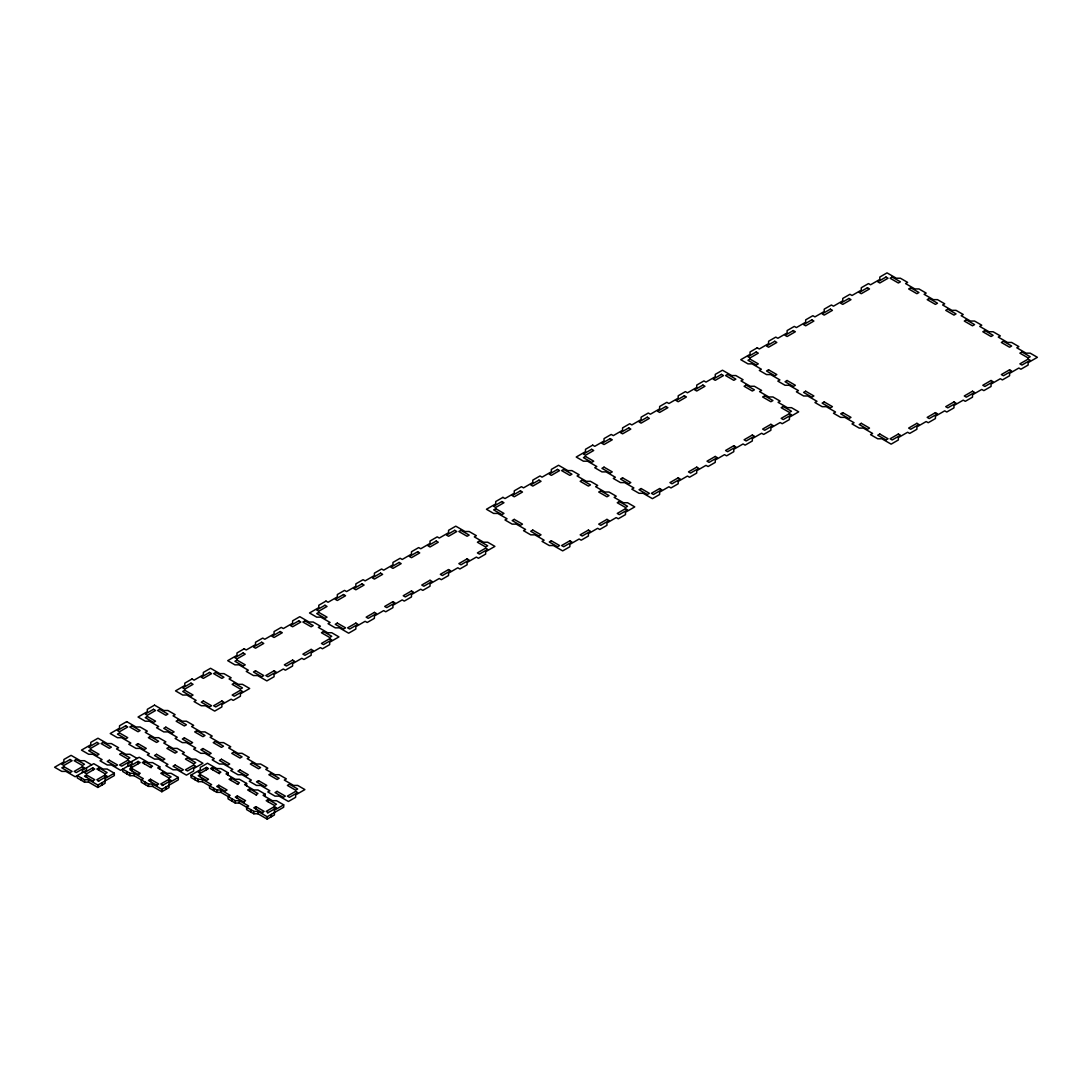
<?xml version="1.0" encoding="UTF-8"?>
<svg xmlns="http://www.w3.org/2000/svg" width="1092" height="1092" viewBox="0 0 1092 1092"><rect width="100%" height="100%" fill="white"/><g stroke="black" fill="none" stroke-linecap="round" stroke-linejoin="round"><path stroke-width="1.5" d="M92.711 767.84L84.466 772.59L86.527 773.778L94.772 769.027L92.711 767.84L92.711 770.215M92.711 780.917L94.772 779.729L86.527 774.979L84.466 776.166L93.393 781.312M98.894 767.84L96.833 769.027L105.064 773.778L107.125 772.59L98.894 767.84L98.894 770.215M98.198 781.312L107.125 776.166L105.064 774.979L96.833 779.729L98.894 780.917M114.332 773.191L105.064 778.541L105.064 783.305L97.857 787.455L88.589 782.104L84.466 782.104L77.259 777.941L77.259 775.566L84.466 779.729L88.589 779.729L97.857 785.08L114.332 775.566L114.332 773.191L107.125 769.027L103.003 769.027L93.735 763.677L82.405 770.215L82.405 772.59M129.907 768.55L140.199 762.598L138.138 761.411L129.907 766.161L131.968 767.348M138.138 774.487L140.199 773.3L131.968 768.55L129.907 769.737L138.834 774.883M150.505 767.348L152.566 766.161L144.321 761.411L142.26 762.598L151.187 767.758M159.773 769.137L159.773 766.761L157.712 767.949L166.98 773.3L171.103 773.3L178.31 777.463L178.31 779.838L161.834 789.352L152.566 784.001L148.444 784.001L134.029 775.675L129.907 775.675L122.7 771.512L122.7 769.137L129.907 773.3L134.029 773.3L143.298 778.651L141.237 779.838L141.237 782.227L148.444 786.39L152.566 786.39L161.834 791.741L169.042 787.578L169.042 782.814L178.31 777.463M156.688 785.189L158.736 784.001L150.505 779.251L148.444 780.439L157.371 785.585M162.858 772.112L160.797 773.3L169.042 778.064L171.103 776.862L162.858 772.112L162.858 774.487M162.176 785.585L171.103 780.439L169.042 779.251L160.797 784.001L162.858 785.189M265.151 796.518L265.151 794.143L263.09 795.331L272.372 800.682L276.481 800.682L283.702 804.845L283.702 807.22L267.212 816.734L257.944 811.383L253.822 811.383L239.407 803.057L235.285 803.057L228.078 798.907L228.078 796.518L230.139 795.331L220.871 789.98L216.748 789.98L202.334 781.654L198.212 781.654L191.004 777.49L191.004 775.115L200.273 769.764L200.273 767.389L207.48 763.226L216.748 768.577L220.871 768.577L228.078 772.74L228.078 775.115M199.577 773.723L208.504 768.577L206.443 767.389L198.212 772.14L200.273 773.327M200.273 774.515L198.212 775.716L206.443 780.466L208.504 779.279L200.273 774.515L200.273 776.903M218.81 773.327L220.871 772.14L212.626 767.389L210.565 768.577L219.492 773.723M228.078 772.74L226.017 773.928L235.285 779.279L239.407 779.279L246.615 783.442L246.615 785.817M218.81 785.23L216.748 786.417L224.993 791.168L227.04 789.98L218.81 785.23L218.81 787.605M237.346 784.029L239.407 782.841L231.163 778.091L229.102 779.279L238.029 784.425M246.615 783.442L244.553 784.629L253.822 789.98L257.944 789.98L265.151 794.143M243.53 801.869L245.591 800.682L237.346 795.932L235.285 797.119L244.212 802.265M255.883 794.744L257.944 793.543L249.713 788.793L247.652 789.98L256.579 795.14M262.066 812.571L264.127 811.383L255.883 806.633L253.822 807.821L262.749 812.98M268.25 799.494L266.189 800.682L274.42 805.446L276.481 804.258L268.25 799.494L268.25 801.869M267.554 812.98L276.481 807.821L274.42 806.633L266.189 811.383L268.25 812.571M283.702 804.845L274.42 810.196L274.42 814.96L267.212 819.123L257.944 813.772L253.822 813.772L246.615 809.609L246.615 807.22L248.676 806.033L239.407 800.682L235.285 800.682L220.871 792.355L216.748 792.355L209.541 788.192L209.541 785.817L211.602 784.629L202.334 779.279L198.212 779.279L191.004 775.115M159.773 766.761L152.566 762.598L148.444 762.598L139.175 757.247L127.846 763.786L127.846 766.161M137.114 758.435L129.907 754.272L125.785 754.272L116.516 748.921L118.578 747.733L111.37 743.57L107.248 743.57L97.98 738.219L90.759 742.383L90.759 744.758L81.49 750.108L88.698 754.272L92.82 754.272L102.088 759.622L100.027 760.81L107.248 764.973L111.37 764.973L120.639 770.324L131.968 763.786L131.968 761.411M91.673 764.864L84.466 760.701L80.344 760.701L71.076 755.35L63.868 759.513L63.868 761.888L54.6 767.239L61.807 771.402L65.929 771.402L75.198 776.753L86.527 770.215L86.527 767.84M274.42 806.633L274.42 809.008M271.335 814.359L271.335 816.734M267.212 816.734L267.212 819.123M257.944 811.383L257.944 813.772M255.883 806.633L255.883 809.008M253.822 811.383L253.822 813.772M250.737 809.609L250.737 811.984M249.713 788.793L249.713 791.168M239.407 800.682L239.407 803.057M237.346 795.932L237.346 798.307M235.285 800.682L235.285 803.057M232.2 798.907L232.2 801.282M231.163 778.091L231.163 780.466M220.871 789.98L220.871 792.355M216.748 789.98L216.748 792.355M213.663 788.192L213.663 790.581M212.626 767.389L212.626 769.764M206.443 767.389L206.443 769.764M202.334 779.279L202.334 781.654M198.212 779.279L198.212 781.654M195.113 777.49L195.113 779.865M169.042 779.251L169.042 781.626M165.957 786.977L165.957 789.352M161.834 789.352L161.834 791.741M152.566 784.001L152.566 786.39M150.505 779.251L150.505 781.626M148.444 784.001L148.444 786.39M145.359 782.227L145.359 784.602M144.321 761.411L144.321 763.786M138.138 761.411L138.138 763.786M134.029 773.3L134.029 775.675M131.968 768.55L131.968 770.925M129.907 773.3L129.907 775.675M126.809 771.512L126.809 773.9M105.064 774.979L105.064 777.354M101.979 782.705L101.979 785.08M97.857 785.08L97.857 787.455M88.589 779.729L88.589 782.104M86.527 774.979L86.527 777.354M84.466 779.729L84.466 782.104M81.381 777.941L81.381 780.33M757.247 347.802L750.04 351.965L750.04 354.354L740.772 359.705L747.979 363.868L752.101 363.868L761.37 369.219L759.309 370.406L766.516 374.57L770.638 374.57L779.906 379.92L777.845 381.108L785.052 385.271L789.175 385.271L798.443 390.622L796.382 391.81L803.603 395.973L807.711 395.973L816.993 401.324L814.932 402.511L822.139 406.674L826.262 406.674L835.53 412.025L833.469 413.213L840.676 417.376L844.798 417.376L854.067 422.727L852.006 423.928L859.213 428.078L863.335 428.078L872.604 433.442L870.542 434.63L877.75 438.793L881.872 438.793L891.14 444.144L898.361 439.98L898.361 437.605L907.629 432.241L909.691 433.442L916.898 429.279L916.898 426.89L926.166 421.539L928.227 422.727L935.434 418.564L935.434 416.188L944.703 410.838L946.764 412.025L953.971 407.862L953.971 405.487L963.24 400.136L965.301 401.324L972.508 397.16L972.508 394.785L981.776 389.435L983.837 390.622L991.058 386.459L991.058 384.084L1000.327 378.733L1002.388 379.92L1009.595 375.757L1009.595 373.382L1018.863 368.031L1020.924 369.219L1028.132 365.056L1028.132 362.667L1037.4 357.316L1030.193 353.153L1026.071 353.153L1016.802 347.802L1018.863 346.614L1011.656 342.451L1007.534 342.451L998.265 337.1L1000.327 335.913L993.106 331.75L988.997 331.75L979.715 326.399L981.776 325.211L974.569 321.048L970.447 321.048L961.178 315.697L963.24 314.51L956.032 310.346L951.91 310.346L942.642 304.996L944.703 303.808L937.496 299.645L933.373 299.645L924.105 294.294L926.166 293.093L918.959 288.943L914.837 288.943L905.568 283.579L907.629 282.391L900.409 278.228L896.3 278.228L887.018 272.877L879.811 277.04L879.811 279.429L870.542 284.78L868.481 283.579L861.274 287.742L861.274 290.131L852.006 295.482L849.945 294.294L842.737 298.457L842.737 300.832L833.469 306.183L831.408 304.996L824.201 309.159L824.201 311.534L814.932 316.885L812.871 315.697L805.664 319.86L805.664 322.236L796.382 327.586L794.321 326.399L787.114 330.562L787.114 332.937L777.845 338.288L775.784 337.1L768.577 341.264L768.577 343.639L759.309 348.99L757.247 347.802M592.697 445.14L585.489 449.303L585.489 451.678L576.221 457.029L583.428 461.193L587.551 461.193L596.819 466.543L594.758 467.731L601.965 471.894L606.087 471.894L615.356 477.245L613.294 478.433L620.502 482.596L624.624 482.596L633.892 487.947L631.831 489.148L639.038 493.297L643.161 493.297L652.429 498.662L659.636 494.499L659.636 492.11L668.918 486.759L670.966 487.947L678.187 483.783L678.187 481.408L687.455 476.057L689.516 477.245L696.723 473.082L696.723 470.707L705.992 465.356L708.053 466.543L715.26 462.38L715.26 460.005L724.528 454.654L726.589 455.842L733.797 451.678L733.797 449.303L743.065 443.953L745.126 445.14L752.333 440.977L752.333 438.602L761.615 433.251L763.663 434.439L770.884 430.275L770.884 427.887L780.152 422.536L782.213 423.723L789.42 419.574L789.42 417.185L798.689 411.834L791.482 407.671L787.359 407.671L778.091 402.32L780.152 401.133L772.945 396.969L768.823 396.969L759.554 391.618L761.615 390.431L754.395 386.268L750.286 386.268L741.004 380.917L743.065 379.729L735.858 375.566L731.736 375.566L722.467 370.215L715.26 374.379L715.26 376.754L705.992 382.104L703.931 380.917L696.723 385.08L696.723 387.455L687.455 392.806L685.394 391.618L678.187 395.782L678.187 398.157L668.918 403.508L666.857 402.32L659.636 406.483L659.636 408.858L650.368 414.209L648.307 413.022L641.1 417.185L641.1 419.574L631.831 424.925L629.77 423.723L622.563 427.887L622.563 430.275L613.294 435.626L611.233 434.439L604.026 438.602L604.026 440.977L594.758 446.328L592.697 445.14M502.921 497.379L495.713 501.542L495.713 503.917L486.445 509.268L493.652 513.431L497.775 513.431L507.043 518.782L504.982 519.969L512.189 524.133L516.311 524.133L525.58 529.483L523.518 530.671L530.726 534.834L534.848 534.834L544.116 540.185L542.055 541.373L549.276 545.536L553.385 545.536L562.667 550.887L569.874 546.737L569.874 544.348L579.142 538.998L581.203 540.185L588.411 536.022L588.411 533.647L597.679 528.296L599.74 529.483L606.947 525.32L606.947 522.945L616.216 517.594L618.277 518.782L625.484 514.619L625.484 512.244L634.752 506.893L627.545 502.73L623.423 502.73L614.154 497.379L616.216 496.191L609.008 492.028L604.886 492.028L595.618 486.677L597.679 485.476L590.472 481.313L586.349 481.313L577.081 475.962L579.142 474.774L571.935 470.611L567.813 470.611L558.544 465.26L551.337 469.423L551.337 471.799L542.055 477.163L540.008 475.962L532.787 480.125L532.787 482.514L523.518 487.865L521.457 486.677L514.25 490.84L514.25 493.215L504.982 498.566L502.921 497.379M756.224 351.965L747.979 356.729L750.04 357.917L758.285 353.153L756.224 351.965M774.76 341.264L766.516 346.027L768.577 347.215L776.822 342.451L774.76 341.264M793.297 330.562L785.052 335.326L787.114 336.513L795.358 331.75L793.297 330.562M811.834 319.86L803.603 324.611L805.664 325.812L813.895 321.048L811.834 319.86M830.37 309.159L822.139 313.909L824.201 315.097L832.432 310.346L830.37 309.159M848.921 298.457L840.676 303.207L842.737 304.395L850.982 299.645L848.921 298.457M867.457 287.742L859.213 292.506L861.274 293.693L869.519 288.943L867.457 287.742M885.994 277.04L877.75 281.804L879.811 282.992L888.055 278.228L885.994 277.04M325.989 601.091L318.782 605.255L318.782 607.63L309.514 612.981L316.721 617.144L320.843 617.144L330.112 622.495L328.05 623.682L335.258 627.845L339.38 627.845L348.648 633.196L355.856 629.033L355.856 626.658L365.124 621.307L367.185 622.495L374.406 618.331L374.406 615.956L383.674 610.605L385.735 611.793L392.943 607.63L392.943 605.255L402.211 599.904L404.272 601.091L411.479 596.928L411.479 594.553L420.748 589.202L422.809 590.39L430.016 586.227L430.016 583.851L439.284 578.487L441.345 579.688L448.553 575.525L448.553 573.136L457.821 567.785L459.882 568.973L467.103 564.81L467.103 562.435L476.371 557.084L478.433 558.271L485.64 554.108L485.64 551.733L494.908 546.382L487.701 542.219L483.579 542.219L474.31 536.868L476.371 535.681L469.15 531.517L465.042 531.517L455.773 526.167L448.553 530.33L448.553 532.705L439.284 538.056L437.223 536.868L430.016 541.031L430.016 543.407L420.748 548.757L418.686 547.57L411.479 551.733L411.479 554.108L402.211 559.459L400.15 558.271L392.943 562.435L392.943 564.81L383.674 570.174L381.613 568.973L374.406 573.136L374.406 575.525L365.124 580.876L363.076 579.688L355.856 583.851L355.856 586.227L346.587 591.577L344.526 590.39L337.319 594.553L337.319 596.928L328.05 602.279L325.989 601.091M192.015 678.978L184.794 683.142L184.794 685.517L175.525 690.881L182.746 695.031L186.855 695.031L196.123 700.395L194.076 701.583L201.283 705.746L205.405 705.746L214.674 711.097L221.881 706.933L221.881 704.545L231.149 699.194L233.21 700.395L240.417 696.232L240.417 693.843L249.686 688.492L242.479 684.329L238.356 684.329L229.088 678.978L231.149 677.791L223.942 673.627L219.82 673.627L210.551 668.277L203.344 672.44L203.344 674.815L194.076 680.166L192.015 678.978M244.185 648.784L236.978 652.948L236.978 655.323L227.709 660.674L234.916 664.837L239.039 664.837L248.307 670.188L246.246 671.389L253.453 675.552L257.575 675.552L266.844 680.903L274.065 676.74L274.065 674.351L283.333 669L285.394 670.188L292.601 666.024L292.601 663.649L301.87 658.299L303.931 659.486L311.138 655.323L311.138 652.948L320.406 647.597L322.468 648.784L329.675 644.621L329.675 642.246L338.943 636.895L331.736 632.732L327.614 632.732L318.345 627.381L320.406 626.194L313.199 622.03L309.077 622.03L299.809 616.68L292.601 620.843L292.601 623.218L283.333 628.569L281.272 627.381L274.065 631.545L274.065 633.92L264.783 639.27L262.735 638.083L255.514 642.246L255.514 644.621L246.246 649.972L244.185 648.784M591.659 449.303L583.428 454.054L585.489 455.241L593.72 450.491L591.659 449.303M610.21 438.602L601.965 443.352L604.026 444.54L612.257 439.789L610.21 438.602M628.746 427.887L620.502 432.65L622.563 433.838L630.807 429.088L628.746 427.887M647.283 417.185L639.038 421.949L641.1 423.136L649.344 418.373L647.283 417.185M665.82 406.483L657.589 411.247L659.636 412.435L667.881 407.671L665.82 406.483M684.356 395.782L676.125 400.546L678.187 401.733L686.418 396.969L684.356 395.782M702.907 385.08L694.662 389.83L696.723 391.018L704.954 386.268L702.907 385.08M721.443 374.379L713.199 379.129L715.26 380.316L723.505 375.566L721.443 374.379M501.897 501.542L493.652 506.292L495.713 507.48L503.958 502.73L501.897 501.542M520.434 490.84L512.189 495.591L514.25 496.778L522.495 492.028L520.434 490.84M538.97 480.125L530.726 484.889L532.787 486.077L541.031 481.313L538.97 480.125M557.507 469.423L549.276 474.187L551.337 475.375L559.568 470.611L557.507 469.423M750.04 359.104L747.979 360.292L756.224 365.056L758.285 363.868L750.04 359.104M892.178 277.04L890.116 278.228L898.361 282.992L900.409 281.804L892.178 277.04M324.966 605.255L316.721 610.005L318.782 611.192L327.027 606.442L324.966 605.255M343.502 594.553L335.258 599.303L337.319 600.491L345.563 595.741L343.502 594.553M362.039 583.851L353.794 588.602L355.856 589.789L364.1 585.039L362.039 583.851M380.576 573.136L372.345 577.9L374.406 579.088L382.637 574.337L380.576 573.136M399.112 562.435L390.881 567.198L392.943 568.386L401.173 563.622L399.112 562.435M417.663 551.733L409.418 556.497L411.479 557.684L419.724 552.921L417.663 551.733M436.199 541.031L427.955 545.782L430.016 546.983L438.261 542.219L436.199 541.031M454.736 530.33L446.492 535.08L448.553 536.268L456.797 531.517L454.736 530.33M190.977 683.142L182.746 687.905L184.794 689.093L193.038 684.329L190.977 683.142M209.514 672.44L201.283 677.204L203.344 678.391L211.575 673.627L209.514 672.44M243.161 652.948L234.916 657.712L236.978 658.899L245.222 654.135L243.161 652.948M261.698 642.246L253.453 646.996L255.514 648.198L263.759 643.434L261.698 642.246M280.235 631.545L272.004 636.295L274.065 637.482L282.296 632.732L280.235 631.545M298.771 620.843L290.54 625.593L292.601 626.781L300.832 622.03L298.771 620.843M154.518 705.145L147.311 709.309L147.311 711.684L138.042 717.034L145.25 721.198L149.372 721.198L158.64 726.549L156.579 727.75L163.786 731.899L167.909 731.899L177.177 737.264L175.116 738.451L182.323 742.615L186.445 742.615L195.714 747.965L193.653 749.153L200.873 753.316L204.982 753.316L214.264 758.667L212.203 759.855L219.41 764.018L223.532 764.018L232.801 769.369L230.74 770.556L237.947 774.719L242.069 774.719L251.337 780.07L249.276 781.258L256.483 785.421L260.606 785.421L269.874 790.772L267.813 791.959L275.02 796.123L279.142 796.123L288.411 801.473L295.632 797.324L295.632 794.935L304.9 789.584L297.679 785.421L293.571 785.421L284.302 780.07L286.35 778.883L279.142 774.719L275.02 774.719L265.752 769.369L267.813 768.181L260.606 764.018L256.483 764.018L247.215 758.667L249.276 757.479L242.069 753.316L237.947 753.316L228.678 747.965L230.74 746.778L223.532 742.615L219.41 742.615L210.142 737.264L212.203 736.063L204.982 731.899L200.873 731.899L191.605 726.549L193.653 725.361L186.445 721.198L182.323 721.198L173.055 715.847L175.116 714.659L167.909 710.496L163.786 710.496L154.518 705.145M585.489 456.442L583.428 457.63L591.659 462.38L593.72 461.193L585.489 456.442M727.627 374.379L725.566 375.566L733.797 380.316L735.858 379.129L727.627 374.379M126.713 721.621L119.506 725.784L119.506 728.173L110.224 733.524L117.445 737.687L121.553 737.687L130.835 743.038L128.774 744.225L135.981 748.389L140.104 748.389L149.372 753.739L147.311 754.927L154.518 759.09L158.64 759.09L167.909 764.441L165.847 765.628L173.055 769.792L177.177 769.792L186.445 775.143L193.653 770.979L193.653 768.604L202.921 763.253L195.714 759.09L191.591 759.09L182.323 753.739L184.384 752.552L177.177 748.389L173.055 748.389L163.786 743.038L165.847 741.85L158.64 737.687L154.518 737.687L145.25 732.336L147.311 731.135L140.104 726.985L135.981 726.985L126.713 721.621M495.713 508.667L493.652 509.868L501.897 514.619L503.958 513.431L495.713 508.667M563.69 469.423L561.629 470.611L569.874 475.375L571.935 474.187L563.69 469.423M318.782 612.394L316.721 613.581L324.966 618.331L327.027 617.144L318.782 612.394M460.92 530.33L458.858 531.517L467.103 536.268L469.15 535.08L460.92 530.33M236.978 660.087L234.916 661.274L243.161 666.024L245.222 664.837L236.978 660.087M304.955 620.843L302.894 622.03L311.138 626.781L313.199 625.593L304.955 620.843M184.794 690.28L182.746 691.468L190.977 696.232L193.038 695.031L184.794 690.28M215.697 672.44L213.636 673.627L221.881 678.391L223.942 677.204L215.697 672.44M153.494 709.309L145.25 714.072L147.311 715.26L155.555 710.496L153.494 709.309M96.942 742.383L88.698 747.133L90.759 748.32L99.003 743.57L96.942 742.383M125.676 725.784L117.445 730.548L119.506 731.736L127.737 726.985L125.676 725.784M70.052 759.513L61.807 764.263L63.868 765.465L72.113 760.701L70.052 759.513M147.311 716.448L145.25 717.635L153.494 722.385L155.555 721.198L147.311 716.448M159.664 709.309L157.617 710.496L165.847 715.26L167.909 714.072L159.664 709.309M90.759 749.522L88.698 750.709L96.942 755.459L99.003 754.272L90.759 749.522M103.126 742.383L101.065 743.57L109.309 748.32L111.37 747.133L103.126 742.383M119.506 732.923L117.445 734.111L125.676 738.874L127.737 737.687L119.506 732.923M131.859 725.784L129.798 726.985L138.042 731.736L140.104 730.548L131.859 725.784M63.868 766.652L61.807 767.84L70.052 772.59L72.113 771.402L63.868 766.652M76.235 759.513L74.174 760.701L82.405 765.465L84.466 764.263L76.235 759.513M768.577 369.806L766.516 370.993L774.76 375.757L776.822 374.57L768.577 369.806M910.714 287.742L908.653 288.943L916.898 293.693L918.959 292.506L910.714 287.742M82.405 766.652L74.174 771.402L76.235 772.59L84.466 767.84L82.405 766.652M604.026 467.144L601.965 468.332L610.21 473.082L612.257 471.894L604.026 467.144M746.164 385.08L744.102 386.268L752.333 391.018L754.395 389.83L746.164 385.08M514.25 519.383L512.189 520.57L520.434 525.32L522.495 524.133L514.25 519.383M582.227 480.125L580.166 481.313L588.411 486.077L590.472 484.889L582.227 480.125M337.319 623.095L335.258 624.283L343.502 629.033L345.563 627.845L337.319 623.095M479.456 541.031L477.395 542.219L485.64 546.983L487.701 545.782L479.456 541.031M203.344 700.982L201.283 702.17L209.514 706.933L211.575 705.746L203.344 700.982M234.234 683.142L232.173 684.329L240.417 689.093L242.479 687.905L234.234 683.142M255.514 670.788L253.453 671.976L261.698 676.74L263.759 675.552L255.514 670.788M323.491 631.545L321.444 632.732L329.675 637.482L331.736 636.295L323.491 631.545M165.847 727.149L163.786 728.337L172.031 733.101L174.092 731.899L165.847 727.149M178.214 720.01L176.153 721.198L184.384 725.962L186.445 724.774L178.214 720.01M109.309 760.223L107.248 761.411L115.479 766.161L117.54 764.973L109.309 760.223M121.662 753.084L119.601 754.272L127.846 759.036L129.907 757.834L121.662 753.084M138.042 743.625L135.981 744.812L144.212 749.576L146.273 748.389L138.042 743.625M150.396 736.499L148.335 737.687L156.579 742.437L158.64 741.25L150.396 736.499M355.856 623.095L347.625 627.845L349.686 629.033L357.917 624.283L355.856 623.095M374.406 612.394L366.161 617.144L368.222 618.331L376.453 613.581L374.406 612.394M392.943 601.678L384.698 606.442L386.759 607.63L395.004 602.88L392.943 601.678M411.479 590.977L403.235 595.741L405.296 596.928L413.54 592.164L411.479 590.977M430.016 580.275L421.771 585.039L423.832 586.227L432.077 581.463L430.016 580.275M448.553 569.574L440.322 574.337L442.383 575.525L450.614 570.761L448.553 569.574M467.103 558.872L458.858 563.622L460.92 564.81L469.15 560.059L467.103 558.872M485.64 548.17L477.395 552.921L479.456 554.108L487.701 549.358L485.64 548.17M221.881 700.982L213.636 705.746L215.697 706.933L223.942 702.17L221.881 700.982M240.417 690.28L232.173 695.031L234.234 696.232L242.479 691.468L240.417 690.28M274.065 670.788L265.82 675.552L267.881 676.74L276.112 671.976L274.065 670.788M292.601 660.087L284.357 664.837L286.418 666.024L294.663 661.274L292.601 660.087M311.138 649.385L302.894 654.135L304.955 655.323L313.199 650.573L311.138 649.385M329.675 638.683L321.444 643.434L323.491 644.621L331.736 639.871L329.675 638.683M127.846 760.223L119.601 764.973L121.662 766.161L129.907 761.411L127.846 760.223M787.114 380.507L785.052 381.709L793.297 386.459L795.358 385.271L787.114 380.507M929.251 298.457L927.19 299.645L935.434 304.395L937.496 303.207L929.251 298.457M622.563 477.846L620.502 479.033L628.746 483.783L630.807 482.596L622.563 477.846M764.7 395.782L762.639 396.969L770.884 401.733L772.945 400.546L764.7 395.782M532.787 530.084L530.726 531.272L538.97 536.022L541.031 534.834L532.787 530.084M600.764 490.84L598.716 492.028L606.947 496.778L609.008 495.591L600.764 490.84M184.384 737.851L182.323 739.038L190.568 743.802L192.629 742.615L184.384 737.851M196.751 730.712L194.69 731.899L202.935 736.663L204.982 735.476L196.751 730.712M156.579 754.326L154.518 755.528L162.763 760.278L164.824 759.09L156.579 754.326M168.932 747.201L166.871 748.389L175.116 753.139L177.177 751.951L168.932 747.201M805.664 391.223L803.603 392.41L811.834 397.16L813.895 395.973L805.664 391.223M947.788 309.159L945.727 310.346L953.971 315.097L956.032 313.909L947.788 309.159M641.1 488.547L639.038 489.735L647.283 494.499L649.344 493.297L641.1 488.547M783.237 406.483L781.176 407.671L789.42 412.435L791.482 411.247L783.237 406.483M551.337 540.786L549.276 541.973L557.507 546.737L559.568 545.536L551.337 540.786M619.314 501.542L617.253 502.73L625.484 507.48L627.545 506.292L619.314 501.542M202.935 748.552L200.873 749.74L209.104 754.504L211.165 753.316L202.935 748.552M215.288 741.427L213.227 742.615L221.471 747.365L223.532 746.177L215.288 741.427M175.116 765.042L173.055 766.229L181.299 770.979L183.36 769.792L175.116 765.042M187.483 757.903L185.422 759.09L193.653 763.84L195.714 762.653L187.483 757.903M659.636 488.547L651.405 493.297L653.466 494.499L661.697 489.735L659.636 488.547M678.187 477.846L669.942 482.596L672.003 483.783L680.248 479.033L678.187 477.846M696.723 467.144L688.479 471.894L690.54 473.082L698.784 468.332L696.723 467.144M715.26 456.442L707.015 461.193L709.077 462.38L717.321 457.63L715.26 456.442M733.797 445.727L725.566 450.491L727.627 451.678L735.858 446.915L733.797 445.727M752.333 435.025L744.102 439.789L746.164 440.977L754.395 436.213L752.333 435.025M770.884 424.324L762.639 429.088L764.7 430.275L772.945 425.511L770.884 424.324M789.42 413.622L781.176 418.373L783.237 419.574L791.482 414.81L789.42 413.622M569.874 540.786L561.629 545.536L563.69 546.737L571.935 541.973L569.874 540.786M588.411 530.084L580.166 534.834L582.227 536.022L590.472 531.272L588.411 530.084M606.947 519.383L598.716 524.133L600.764 525.32L609.008 520.57L606.947 519.383M625.484 508.667L617.253 513.431L619.314 514.619L627.545 509.868L625.484 508.667M193.653 765.042L185.422 769.792L187.483 770.979L195.714 766.229L193.653 765.042M824.201 401.924L822.139 403.112L830.37 407.862L832.432 406.674L824.201 401.924M966.338 319.86L964.277 321.048L972.508 325.812L974.569 324.611L966.338 319.86M221.471 759.254L219.41 760.455L227.655 765.205L229.702 764.018L221.471 759.254M233.825 752.129L231.763 753.316L240.008 758.066L242.069 756.879L233.825 752.129M842.737 412.626L840.676 413.813L848.921 418.564L850.982 417.376L842.737 412.626M984.875 330.562L982.814 331.75L991.058 336.513L993.106 335.326L984.875 330.562M240.008 769.969L237.947 771.157L246.191 775.907L248.253 774.719L240.008 769.969M252.361 762.83L250.314 764.018L258.545 768.768L260.606 767.58L252.361 762.83M861.274 423.327L859.213 424.515L867.457 429.279L869.519 428.078L861.274 423.327M1003.412 341.264L1001.35 342.451L1009.595 347.215L1011.656 346.027L1003.412 341.264M258.545 780.671L256.483 781.858L264.728 786.609L266.789 785.421L258.545 780.671M270.912 773.532L268.85 774.719L277.081 779.483L279.142 778.282L270.912 773.532M879.811 434.029L877.75 435.217L885.994 439.98L888.055 438.793L879.811 434.029M1021.948 351.965L1019.887 353.153L1028.132 357.917L1030.193 356.729L1021.948 351.965M277.081 791.372L275.02 792.56L283.265 797.324L285.326 796.123L277.081 791.372M289.448 784.233L287.387 785.421L295.632 790.185L297.679 788.997L289.448 784.233M898.361 434.029L890.116 438.793L892.178 439.98L900.409 435.217L898.361 434.029M916.898 423.327L908.653 428.078L910.714 429.279L918.959 424.515L916.898 423.327M935.434 412.626L927.19 417.376L929.251 418.564L937.496 413.813L935.434 412.626M953.971 401.924L945.727 406.674L947.788 407.862L956.032 403.112L953.971 401.924M972.508 391.223L964.277 395.973L966.338 397.16L974.569 392.41L972.508 391.223M991.058 380.507L982.814 385.271L984.875 386.459L993.106 381.709L991.058 380.507M1009.595 369.806L1001.35 374.57L1003.412 375.757L1011.656 370.993L1009.595 369.806M1028.132 359.104L1019.887 363.868L1021.948 365.056L1030.193 360.292L1028.132 359.104M295.632 791.372L287.387 796.123L289.448 797.324L297.679 792.56L295.632 791.372"/></g></svg>
